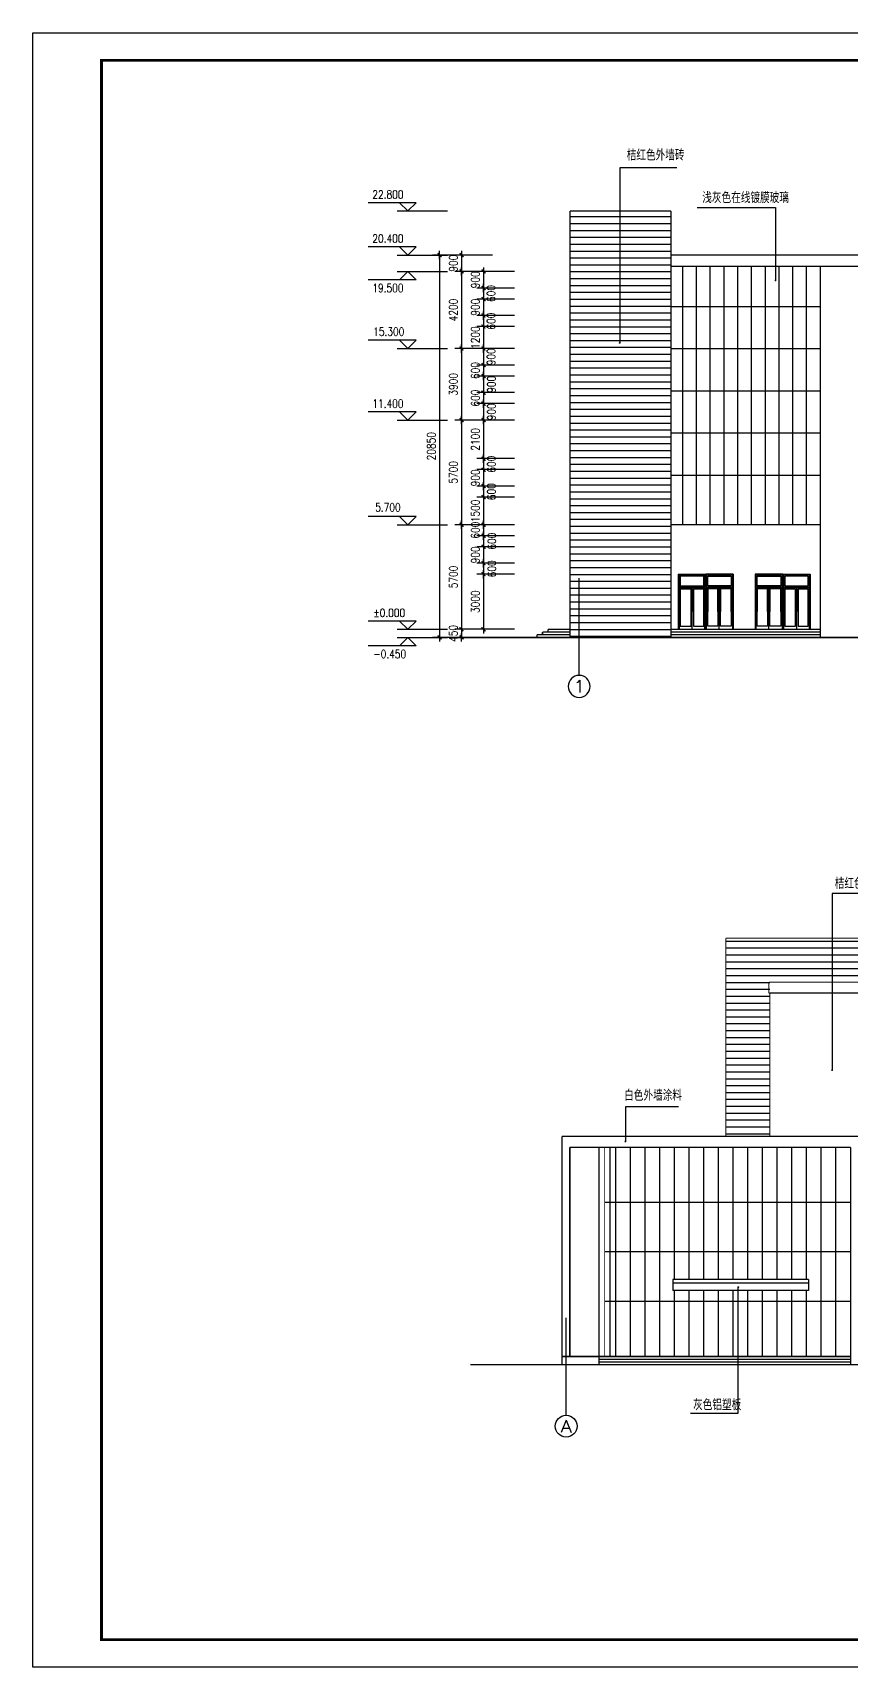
# Model space of a CAD drawing. Extents: x -55219 to 470149, y 494712 to 780039.
# Drawn here: x -55219 to -10586, y 494712 to 583812 of the extents above; entities that cross this region are included whole.
import ezdxf
from ezdxf.enums import TextEntityAlignment as Align

# ---------------------------------------------------------------- set-up
doc = ezdxf.new("R2010")
doc.units = 0
doc.header["$LTSCALE"] = 1500
doc.header["$MEASUREMENT"] = 0
doc.layers.get('0').update_dxf_attribs({"linetype": 'CONTINUOUS'})
doc.layers.get('DEFPOINTS').update_dxf_attribs({"linetype": 'CONTINUOUS'})
for name, color, linetype in [('AXIS_TEXT', 7, 'CONTINUOUS'), ('LVTRY', 6, 'CONTINUOUS'), ('PUB_TITLE', 4, 'CONTINUOUS')]:
    doc.layers.add(name, color=color, linetype=linetype)
doc.styles.add('_HZTXT', font='txt.shx', dxfattribs={"width": 0.8, "bigfont": 'hztxt.shx'})
doc.styles.add('COMPLEX', font='COMPLEX')
doc.styles.add('DIM_FONT', font='SIMPLEX.shx', dxfattribs={"width": 0.8})
doc.dimstyles.new('DIMB150', dxfattribs={"dimscale": 1.5, "dimtxt": 300, "dimasz": 1, "dimexe": 250, "dimexo": 300, "dimgap": 150, "dimtad": 1, "dimdec": 0, "dimzin": 0, "dimdsep": 46, "dimtxsty": 'DIM_FONT', "dimblk": '_DIMX', "dimcen": 0.09, "dimse2": 1, "dimclrt": 7, "dimadec": 0, "dimazin": 0, "dimtfac": 1, "dimtdec": 0, "dimtix": 1, "dimtmove": 2, "dimatfit": 3, "dimldrblk": '_DIMX', "dimfxl": 1, "dimtolj": 1, "dimtzin": 0, "dimarcsym": 0})
doc.dimstyles.new('DIMN150', dxfattribs={"dimscale": 1.5, "dimtxt": 300, "dimasz": 1, "dimexe": 250, "dimexo": 300, "dimgap": 150, "dimtad": 1, "dimdec": 0, "dimzin": 0, "dimdsep": 46, "dimtxsty": 'DIM_FONT', "dimblk": '_DIMX', "dimcen": 0.09, "dimclrt": 7, "dimadec": 0, "dimazin": 0, "dimtfac": 1, "dimtdec": 0, "dimtix": 1, "dimtmove": 2, "dimatfit": 3, "dimldrblk": '_DIMX', "dimfxl": 1, "dimtolj": 1, "dimtzin": 0, "dimarcsym": 0})

# ---------------------------------------------------------------- blocks, each defined once
blk = doc.blocks.new('_DIMX')
blk.add_line((-150, 0), (150, 0))
at = {"const_width": 50}
blk.add_lwpolyline([(-70, -70), (70, 70)], dxfattribs=at)
blk = doc.blocks.new('*D223')
at = {"color": 0, "linetype": 'ByBlock'}
for p, q in [((-31341, 571694), (-33412, 571694)), ((-33037, 571692), (-33037, 550845)), ((-31341, 550844), (-33412, 550844))]:
    blk.add_line(p, q, dxfattribs=at)
at = {"layer": 'DEFPOINTS', "color": 0, "linetype": 'ByBlock'}
for p in [(-30891, 571694), (-33037, 550844), (-30891, 550844)]:
    blk.add_point(p, dxfattribs=at)
at = {"color": 0, "linetype": 'ByBlock', "xscale": 1.5, "yscale": 1.5, "zscale": 1.5}
for p, rotation in [((-33037, 571694), 90), ((-33037, 550844), 270)]:
    blk.add_blockref('_DIMX', p, dxfattribs=dict(at, rotation=rotation))
at = {"color": 7, "linetype": 'ByBlock', "insert": (-33487, 561269), "char_height": 450, "attachment_point": 5, "rotation": 90, "style": 'DIM_FONT'}
blk.add_mtext('\\A1;20850', dxfattribs=at)
blk = doc.blocks.new('*D222')
at = {"color": 0, "linetype": 'ByBlock'}
for p, q in [((-30141, 570794), (-32212, 570794)), ((-31837, 570792), (-31837, 566595)), ((-30141, 566594), (-32212, 566594))]:
    blk.add_line(p, q, dxfattribs=at)
at = {"layer": 'DEFPOINTS', "color": 0, "linetype": 'ByBlock'}
for p in [(-29691, 570794), (-31837, 566594), (-29691, 566594)]:
    blk.add_point(p, dxfattribs=at)
at = {"color": 0, "linetype": 'ByBlock', "xscale": 1.5, "yscale": 1.5, "zscale": 1.5}
for p, rotation in [((-31837, 570794), 90), ((-31837, 566594), 270)]:
    blk.add_blockref('_DIMX', p, dxfattribs=dict(at, rotation=rotation))
at = {"color": 7, "linetype": 'ByBlock', "insert": (-32287, 568694), "char_height": 450, "attachment_point": 5, "rotation": 90, "style": 'DIM_FONT'}
blk.add_mtext('\\A1;4200', dxfattribs=at)
blk = doc.blocks.new('*D221')
at = {"color": 0, "linetype": 'ByBlock'}
for p, q in [((-30141, 551294), (-32212, 551294)), ((-30141, 550844), (-32212, 550844)), ((-31837, 551295), (-31837, 551297)), ((-31837, 551294), (-31837, 550844)), ((-31837, 550842), (-31837, 550841))]:
    blk.add_line(p, q, dxfattribs=at)
at = {"layer": 'DEFPOINTS', "color": 0, "linetype": 'ByBlock'}
for p in [(-31837, 550844), (-29691, 551294), (-29691, 550844)]:
    blk.add_point(p, dxfattribs=at)
at = {"color": 0, "linetype": 'ByBlock', "xscale": 1.5, "yscale": 1.5, "zscale": 1.5}
for p, rotation in [((-31837, 551294), 270), ((-31837, 550844), 90)]:
    blk.add_blockref('_DIMX', p, dxfattribs=dict(at, rotation=rotation))
at = {"color": 7, "linetype": 'ByBlock', "insert": (-32287, 551069), "char_height": 450, "attachment_point": 5, "rotation": 90, "style": 'DIM_FONT'}
blk.add_mtext('\\A1;450', dxfattribs=at)
blk = doc.blocks.new('*D220')
at = {"color": 0, "linetype": 'ByBlock'}
for p, q in [((-30141, 556994), (-32212, 556994)), ((-31837, 556992), (-31837, 551295)), ((-30141, 551294), (-32212, 551294))]:
    blk.add_line(p, q, dxfattribs=at)
at = {"layer": 'DEFPOINTS', "color": 0, "linetype": 'ByBlock'}
for p in [(-29691, 556994), (-31837, 551294), (-29691, 551294)]:
    blk.add_point(p, dxfattribs=at)
at = {"color": 0, "linetype": 'ByBlock', "xscale": 1.5, "yscale": 1.5, "zscale": 1.5}
for p, rotation in [((-31837, 556994), 90), ((-31837, 551294), 270)]:
    blk.add_blockref('_DIMX', p, dxfattribs=dict(at, rotation=rotation))
at = {"color": 7, "linetype": 'ByBlock', "insert": (-32287, 554144), "char_height": 450, "attachment_point": 5, "rotation": 90, "style": 'DIM_FONT'}
blk.add_mtext('\\A1;5700', dxfattribs=at)
blk = doc.blocks.new('*D219')
at = {"color": 0, "linetype": 'ByBlock'}
for p, q in [((-30141, 562694), (-32212, 562694)), ((-31837, 562692), (-31837, 556995)), ((-30141, 556994), (-32212, 556994))]:
    blk.add_line(p, q, dxfattribs=at)
at = {"layer": 'DEFPOINTS', "color": 0, "linetype": 'ByBlock'}
for p in [(-29691, 562694), (-31837, 556994), (-29691, 556994)]:
    blk.add_point(p, dxfattribs=at)
at = {"color": 0, "linetype": 'ByBlock', "xscale": 1.5, "yscale": 1.5, "zscale": 1.5}
for p, rotation in [((-31837, 562694), 90), ((-31837, 556994), 270)]:
    blk.add_blockref('_DIMX', p, dxfattribs=dict(at, rotation=rotation))
at = {"color": 7, "linetype": 'ByBlock', "insert": (-32287, 559844), "char_height": 450, "attachment_point": 5, "rotation": 90, "style": 'DIM_FONT'}
blk.add_mtext('\\A1;5700', dxfattribs=at)
blk = doc.blocks.new('*D218')
at = {"color": 0, "linetype": 'ByBlock'}
for p, q in [((-30141, 566594), (-32212, 566594)), ((-31837, 566592), (-31837, 562695)), ((-30141, 562694), (-32212, 562694))]:
    blk.add_line(p, q, dxfattribs=at)
at = {"layer": 'DEFPOINTS', "color": 0, "linetype": 'ByBlock'}
for p in [(-29691, 566594), (-31837, 562694), (-29691, 562694)]:
    blk.add_point(p, dxfattribs=at)
at = {"color": 0, "linetype": 'ByBlock', "xscale": 1.5, "yscale": 1.5, "zscale": 1.5}
for p, rotation in [((-31837, 566594), 90), ((-31837, 562694), 270)]:
    blk.add_blockref('_DIMX', p, dxfattribs=dict(at, rotation=rotation))
at = {"color": 7, "linetype": 'ByBlock', "insert": (-32287, 564644), "char_height": 450, "attachment_point": 5, "rotation": 90, "style": 'DIM_FONT'}
blk.add_mtext('\\A1;3900', dxfattribs=at)
blk = doc.blocks.new('*D217')
at = {"color": 0, "linetype": 'ByBlock'}
for p, q in [((-30141, 571694), (-32212, 571694)), ((-31837, 571695), (-31837, 571697)), ((-31837, 571694), (-31837, 570794)), ((-31837, 570792), (-31837, 570791))]:
    blk.add_line(p, q, dxfattribs=at)
at = {"layer": 'DEFPOINTS', "color": 0, "linetype": 'ByBlock'}
for p in [(-29691, 571694), (-31837, 570794), (-29691, 570794)]:
    blk.add_point(p, dxfattribs=at)
at = {"color": 0, "linetype": 'ByBlock', "xscale": 1.5, "yscale": 1.5, "zscale": 1.5}
for p, rotation in [((-31837, 571694), 270), ((-31837, 570794), 90)]:
    blk.add_blockref('_DIMX', p, dxfattribs=dict(at, rotation=rotation))
at = {"color": 7, "linetype": 'ByBlock', "insert": (-32287, 571244), "char_height": 450, "attachment_point": 5, "rotation": 90, "style": 'DIM_FONT'}
blk.add_mtext('\\A1;900', dxfattribs=at)
blk = doc.blocks.new('_AXISO')
blk.add_circle((0, 0), 0.5)
at = {"layer": 'AXIS_TEXT', "style": 'COMPLEX', "width": 1.041667}
blk.add_attdef('A', text='', height=0.56, dxfattribs=at).set_placement((-0.25, -0.28), (0.25, -0.28), align=Align.FIT)
blk = doc.blocks.new('*D727')
at = {"color": 0, "linetype": 'ByBlock'}
for p, q in [((-28941, 562694), (-31012, 562694)), ((-30637, 562692), (-30637, 560595)), ((-28941, 560594), (-31012, 560594))]:
    blk.add_line(p, q, dxfattribs=at)
at = {"layer": 'DEFPOINTS', "color": 0, "linetype": 'ByBlock'}
for p in [(-28491, 562694), (-30637, 560594), (-28491, 560594)]:
    blk.add_point(p, dxfattribs=at)
at = {"color": 0, "linetype": 'ByBlock', "xscale": 1.5, "yscale": 1.5, "zscale": 1.5}
for p, rotation in [((-30637, 562694), 90), ((-30637, 560594), 270)]:
    blk.add_blockref('_DIMX', p, dxfattribs=dict(at, rotation=rotation))
at = {"color": 7, "linetype": 'ByBlock', "insert": (-31087, 561644), "char_height": 450, "attachment_point": 5, "rotation": 90, "style": 'DIM_FONT'}
blk.add_mtext('\\A1;2100', dxfattribs=at)
blk = doc.blocks.new('*D726')
at = {"color": 0, "linetype": 'ByBlock'}
for p, q in [((-28941, 556994), (-31012, 556994)), ((-30637, 556995), (-30637, 556997)), ((-30637, 556994), (-30637, 556394)), ((-28941, 556394), (-31012, 556394)), ((-30637, 556392), (-30637, 556391))]:
    blk.add_line(p, q, dxfattribs=at)
at = {"layer": 'DEFPOINTS', "color": 0, "linetype": 'ByBlock'}
for p in [(-28491, 556994), (-30637, 556394), (-28491, 556394)]:
    blk.add_point(p, dxfattribs=at)
at = {"color": 0, "linetype": 'ByBlock', "xscale": 1.5, "yscale": 1.5, "zscale": 1.5}
for p, rotation in [((-30637, 556994), 270), ((-30637, 556394), 90)]:
    blk.add_blockref('_DIMX', p, dxfattribs=dict(at, rotation=rotation))
at = {"color": 7, "linetype": 'ByBlock', "insert": (-31087, 556694), "char_height": 450, "attachment_point": 5, "rotation": 90, "style": 'DIM_FONT'}
blk.add_mtext('\\A1;600', dxfattribs=at)
blk = doc.blocks.new('*D728')
at = {"color": 0, "linetype": 'ByBlock'}
for p, q in [((-28941, 570794), (-31012, 570794)), ((-30637, 570795), (-30637, 570797)), ((-30637, 570794), (-30637, 569894)), ((-28941, 569894), (-31012, 569894)), ((-30637, 569892), (-30637, 569891))]:
    blk.add_line(p, q, dxfattribs=at)
at = {"layer": 'DEFPOINTS', "color": 0, "linetype": 'ByBlock'}
for p in [(-28491, 570794), (-30637, 569894), (-28491, 569894)]:
    blk.add_point(p, dxfattribs=at)
at = {"color": 0, "linetype": 'ByBlock', "xscale": 1.5, "yscale": 1.5, "zscale": 1.5}
for p, rotation in [((-30637, 570794), 270), ((-30637, 569894), 90)]:
    blk.add_blockref('_DIMX', p, dxfattribs=dict(at, rotation=rotation))
at = {"color": 7, "linetype": 'ByBlock', "insert": (-31087, 570344), "char_height": 450, "attachment_point": 5, "rotation": 90, "style": 'DIM_FONT'}
blk.add_mtext('\\A1;900', dxfattribs=at)
blk = doc.blocks.new('*D729')
at = {"color": 0, "linetype": 'ByBlock'}
for p, q in [((-28941, 566594), (-31012, 566594)), ((-30637, 566592), (-30637, 565695)), ((-28941, 565694), (-31012, 565694))]:
    blk.add_line(p, q, dxfattribs=at)
at = {"layer": 'DEFPOINTS', "color": 0, "linetype": 'ByBlock'}
for p in [(-28491, 566594), (-30637, 565694), (-28491, 565694)]:
    blk.add_point(p, dxfattribs=at)
at = {"color": 0, "linetype": 'ByBlock', "xscale": 1.5, "yscale": 1.5, "zscale": 1.5}
for p, rotation in [((-30637, 566594), 90), ((-30637, 565694), 270)]:
    blk.add_blockref('_DIMX', p, dxfattribs=dict(at, rotation=rotation))
at = {"color": 7, "linetype": 'ByBlock', "insert": (-30227, 566144), "char_height": 450, "attachment_point": 5, "rotation": 90, "style": 'DIM_FONT'}
blk.add_mtext('\\A1;900', dxfattribs=at)
blk = doc.blocks.new('*D745')
at = {"color": 0, "linetype": 'ByBlock'}
for p, q in [((-28941, 569894), (-31012, 569894)), ((-30637, 569892), (-30637, 569295)), ((-28941, 569294), (-31012, 569294))]:
    blk.add_line(p, q, dxfattribs=at)
at = {"layer": 'DEFPOINTS', "color": 0, "linetype": 'ByBlock'}
for p in [(-28491, 569894), (-30637, 569294), (-28491, 569294)]:
    blk.add_point(p, dxfattribs=at)
at = {"color": 0, "linetype": 'ByBlock', "xscale": 1.5, "yscale": 1.5, "zscale": 1.5}
for p, rotation in [((-30637, 569894), 90), ((-30637, 569294), 270)]:
    blk.add_blockref('_DIMX', p, dxfattribs=dict(at, rotation=rotation))
at = {"color": 7, "linetype": 'ByBlock', "insert": (-30227, 569594), "char_height": 450, "attachment_point": 5, "rotation": 90, "style": 'DIM_FONT'}
blk.add_mtext('\\A1;600', dxfattribs=at)
blk = doc.blocks.new('*D746')
at = {"color": 0, "linetype": 'ByBlock'}
for p, q in [((-28941, 569294), (-31012, 569294)), ((-30637, 569295), (-30637, 569297)), ((-30637, 569294), (-30637, 568394)), ((-28941, 568394), (-31012, 568394)), ((-30637, 568392), (-30637, 568391))]:
    blk.add_line(p, q, dxfattribs=at)
at = {"layer": 'DEFPOINTS', "color": 0, "linetype": 'ByBlock'}
for p in [(-28491, 569294), (-30637, 568394), (-28491, 568394)]:
    blk.add_point(p, dxfattribs=at)
at = {"color": 0, "linetype": 'ByBlock', "xscale": 1.5, "yscale": 1.5, "zscale": 1.5}
for p, rotation in [((-30637, 569294), 270), ((-30637, 568394), 90)]:
    blk.add_blockref('_DIMX', p, dxfattribs=dict(at, rotation=rotation))
at = {"color": 7, "linetype": 'ByBlock', "insert": (-31087, 568844), "char_height": 450, "attachment_point": 5, "rotation": 90, "style": 'DIM_FONT'}
blk.add_mtext('\\A1;900', dxfattribs=at)
blk = doc.blocks.new('*D747')
at = {"color": 0, "linetype": 'ByBlock'}
for p, q in [((-28941, 568394), (-31012, 568394)), ((-28941, 567794), (-31012, 567794)), ((-30637, 568392), (-30637, 567795))]:
    blk.add_line(p, q, dxfattribs=at)
at = {"layer": 'DEFPOINTS', "color": 0, "linetype": 'ByBlock'}
for p in [(-30637, 567794), (-28491, 568394), (-28491, 567794)]:
    blk.add_point(p, dxfattribs=at)
at = {"color": 0, "linetype": 'ByBlock', "xscale": 1.5, "yscale": 1.5, "zscale": 1.5}
for p, rotation in [((-30637, 568394), 90), ((-30637, 567794), 270)]:
    blk.add_blockref('_DIMX', p, dxfattribs=dict(at, rotation=rotation))
at = {"color": 7, "linetype": 'ByBlock', "insert": (-30227, 568094), "char_height": 450, "attachment_point": 5, "rotation": 90, "style": 'DIM_FONT'}
blk.add_mtext('\\A1;600', dxfattribs=at)
blk = doc.blocks.new('*D748')
at = {"color": 0, "linetype": 'ByBlock'}
for p, q in [((-28941, 567794), (-31012, 567794)), ((-30637, 567795), (-30637, 567797)), ((-30637, 567794), (-30637, 566594)), ((-28941, 566594), (-31012, 566594)), ((-30637, 566592), (-30637, 566591))]:
    blk.add_line(p, q, dxfattribs=at)
at = {"layer": 'DEFPOINTS', "color": 0, "linetype": 'ByBlock'}
for p in [(-28491, 567794), (-30637, 566594), (-28491, 566594)]:
    blk.add_point(p, dxfattribs=at)
at = {"color": 0, "linetype": 'ByBlock', "xscale": 1.5, "yscale": 1.5, "zscale": 1.5}
for p, rotation in [((-30637, 567794), 270), ((-30637, 566594), 90)]:
    blk.add_blockref('_DIMX', p, dxfattribs=dict(at, rotation=rotation))
at = {"color": 7, "linetype": 'ByBlock', "insert": (-31087, 567194), "char_height": 450, "attachment_point": 5, "rotation": 90, "style": 'DIM_FONT'}
blk.add_mtext('\\A1;1200', dxfattribs=at)
blk = doc.blocks.new('*D749')
at = {"color": 0, "linetype": 'ByBlock'}
for p, q in [((-28941, 565694), (-31012, 565694)), ((-28941, 565094), (-31012, 565094)), ((-30637, 565695), (-30637, 565697)), ((-30637, 565694), (-30637, 565094)), ((-30637, 565092), (-30637, 565091))]:
    blk.add_line(p, q, dxfattribs=at)
at = {"layer": 'DEFPOINTS', "color": 0, "linetype": 'ByBlock'}
for p in [(-30637, 565094), (-28491, 565694), (-28491, 565094)]:
    blk.add_point(p, dxfattribs=at)
at = {"color": 0, "linetype": 'ByBlock', "xscale": 1.5, "yscale": 1.5, "zscale": 1.5}
for p, rotation in [((-30637, 565694), 270), ((-30637, 565094), 90)]:
    blk.add_blockref('_DIMX', p, dxfattribs=dict(at, rotation=rotation))
at = {"color": 7, "linetype": 'ByBlock', "insert": (-31087, 565394), "char_height": 450, "attachment_point": 5, "rotation": 90, "style": 'DIM_FONT'}
blk.add_mtext('\\A1;600', dxfattribs=at)
blk = doc.blocks.new('*D750')
at = {"color": 0, "linetype": 'ByBlock'}
for p, q in [((-28941, 565094), (-31012, 565094)), ((-30637, 565092), (-30637, 564195)), ((-28941, 564194), (-31012, 564194))]:
    blk.add_line(p, q, dxfattribs=at)
at = {"layer": 'DEFPOINTS', "color": 0, "linetype": 'ByBlock'}
for p in [(-28491, 565094), (-30637, 564194), (-28491, 564194)]:
    blk.add_point(p, dxfattribs=at)
at = {"color": 0, "linetype": 'ByBlock', "xscale": 1.5, "yscale": 1.5, "zscale": 1.5}
for p, rotation in [((-30637, 565094), 90), ((-30637, 564194), 270)]:
    blk.add_blockref('_DIMX', p, dxfattribs=dict(at, rotation=rotation))
at = {"color": 7, "linetype": 'ByBlock', "insert": (-30209, 564644), "char_height": 450, "attachment_point": 5, "rotation": 90, "style": 'DIM_FONT'}
blk.add_mtext('\\A1;900', dxfattribs=at)
blk = doc.blocks.new('*D751')
at = {"color": 0, "linetype": 'ByBlock'}
for p, q in [((-28941, 564194), (-31012, 564194)), ((-30637, 564195), (-30637, 564197)), ((-30637, 564194), (-30637, 563594)), ((-28941, 563594), (-31012, 563594)), ((-30637, 563592), (-30637, 563591))]:
    blk.add_line(p, q, dxfattribs=at)
at = {"layer": 'DEFPOINTS', "color": 0, "linetype": 'ByBlock'}
for p in [(-28491, 564194), (-30637, 563594), (-28491, 563594)]:
    blk.add_point(p, dxfattribs=at)
at = {"color": 0, "linetype": 'ByBlock', "xscale": 1.5, "yscale": 1.5, "zscale": 1.5}
for p, rotation in [((-30637, 564194), 270), ((-30637, 563594), 90)]:
    blk.add_blockref('_DIMX', p, dxfattribs=dict(at, rotation=rotation))
at = {"color": 7, "linetype": 'ByBlock', "insert": (-31087, 563894), "char_height": 450, "attachment_point": 5, "rotation": 90, "style": 'DIM_FONT'}
blk.add_mtext('\\A1;600', dxfattribs=at)
blk = doc.blocks.new('*D752')
at = {"color": 0, "linetype": 'ByBlock'}
for p, q in [((-28941, 563594), (-31012, 563594)), ((-30637, 563592), (-30637, 562695)), ((-28941, 562694), (-31012, 562694))]:
    blk.add_line(p, q, dxfattribs=at)
at = {"layer": 'DEFPOINTS', "color": 0, "linetype": 'ByBlock'}
for p in [(-28491, 563594), (-30637, 562694), (-28491, 562694)]:
    blk.add_point(p, dxfattribs=at)
at = {"color": 0, "linetype": 'ByBlock', "xscale": 1.5, "yscale": 1.5, "zscale": 1.5}
for p, rotation in [((-30637, 563594), 90), ((-30637, 562694), 270)]:
    blk.add_blockref('_DIMX', p, dxfattribs=dict(at, rotation=rotation))
at = {"color": 7, "linetype": 'ByBlock', "insert": (-30209, 563144), "char_height": 450, "attachment_point": 5, "rotation": 90, "style": 'DIM_FONT'}
blk.add_mtext('\\A1;900', dxfattribs=at)
blk = doc.blocks.new('*D753')
at = {"color": 0, "linetype": 'ByBlock'}
for p, q in [((-28941, 560594), (-31012, 560594)), ((-30637, 560592), (-30637, 559995)), ((-28941, 559994), (-31012, 559994))]:
    blk.add_line(p, q, dxfattribs=at)
at = {"layer": 'DEFPOINTS', "color": 0, "linetype": 'ByBlock'}
for p in [(-28491, 560594), (-30637, 559994), (-28491, 559994)]:
    blk.add_point(p, dxfattribs=at)
at = {"color": 0, "linetype": 'ByBlock', "xscale": 1.5, "yscale": 1.5, "zscale": 1.5}
for p, rotation in [((-30637, 560594), 90), ((-30637, 559994), 270)]:
    blk.add_blockref('_DIMX', p, dxfattribs=dict(at, rotation=rotation))
at = {"color": 7, "linetype": 'ByBlock', "insert": (-30209, 560294), "char_height": 450, "attachment_point": 5, "rotation": 90, "style": 'DIM_FONT'}
blk.add_mtext('\\A1;600', dxfattribs=at)
blk = doc.blocks.new('*D754')
at = {"color": 0, "linetype": 'ByBlock'}
for p, q in [((-28941, 559994), (-31012, 559994)), ((-30637, 559995), (-30637, 559997)), ((-30637, 559994), (-30637, 559094)), ((-28941, 559094), (-31012, 559094)), ((-30637, 559092), (-30637, 559091))]:
    blk.add_line(p, q, dxfattribs=at)
at = {"layer": 'DEFPOINTS', "color": 0, "linetype": 'ByBlock'}
for p in [(-28491, 559994), (-30637, 559094), (-28491, 559094)]:
    blk.add_point(p, dxfattribs=at)
at = {"color": 0, "linetype": 'ByBlock', "xscale": 1.5, "yscale": 1.5, "zscale": 1.5}
for p, rotation in [((-30637, 559994), 270), ((-30637, 559094), 90)]:
    blk.add_blockref('_DIMX', p, dxfattribs=dict(at, rotation=rotation))
at = {"color": 7, "linetype": 'ByBlock', "insert": (-31087, 559544), "char_height": 450, "attachment_point": 5, "rotation": 90, "style": 'DIM_FONT'}
blk.add_mtext('\\A1;900', dxfattribs=at)
blk = doc.blocks.new('*D755')
at = {"color": 0, "linetype": 'ByBlock'}
for p, q in [((-28941, 559094), (-31012, 559094)), ((-30637, 559092), (-30637, 558495)), ((-28941, 558494), (-31012, 558494))]:
    blk.add_line(p, q, dxfattribs=at)
at = {"layer": 'DEFPOINTS', "color": 0, "linetype": 'ByBlock'}
for p in [(-28491, 559094), (-30637, 558494), (-28491, 558494)]:
    blk.add_point(p, dxfattribs=at)
at = {"color": 0, "linetype": 'ByBlock', "xscale": 1.5, "yscale": 1.5, "zscale": 1.5}
for p, rotation in [((-30637, 559094), 90), ((-30637, 558494), 270)]:
    blk.add_blockref('_DIMX', p, dxfattribs=dict(at, rotation=rotation))
at = {"color": 7, "linetype": 'ByBlock', "insert": (-30209, 558794), "char_height": 450, "attachment_point": 5, "rotation": 90, "style": 'DIM_FONT'}
blk.add_mtext('\\A1;600', dxfattribs=at)
blk = doc.blocks.new('*D756')
at = {"color": 0, "linetype": 'ByBlock'}
for p, q in [((-28941, 558494), (-31012, 558494)), ((-30637, 558495), (-30637, 558497)), ((-30637, 558494), (-30637, 556994)), ((-28941, 556994), (-31012, 556994)), ((-30637, 556992), (-30637, 556991))]:
    blk.add_line(p, q, dxfattribs=at)
at = {"layer": 'DEFPOINTS', "color": 0, "linetype": 'ByBlock'}
for p in [(-28491, 558494), (-30637, 556994), (-28491, 556994)]:
    blk.add_point(p, dxfattribs=at)
at = {"color": 0, "linetype": 'ByBlock', "xscale": 1.5, "yscale": 1.5, "zscale": 1.5}
for p, rotation in [((-30637, 558494), 270), ((-30637, 556994), 90)]:
    blk.add_blockref('_DIMX', p, dxfattribs=dict(at, rotation=rotation))
at = {"color": 7, "linetype": 'ByBlock', "insert": (-31087, 557744), "char_height": 450, "attachment_point": 5, "rotation": 90, "style": 'DIM_FONT'}
blk.add_mtext('\\A1;1500', dxfattribs=at)
blk = doc.blocks.new('*D757')
at = {"color": 0, "linetype": 'ByBlock'}
for p, q in [((-28941, 556394), (-31012, 556394)), ((-30637, 556392), (-30637, 555795)), ((-28941, 555794), (-31012, 555794))]:
    blk.add_line(p, q, dxfattribs=at)
at = {"layer": 'DEFPOINTS', "color": 0, "linetype": 'ByBlock'}
for p in [(-28491, 556394), (-30637, 555794), (-28491, 555794)]:
    blk.add_point(p, dxfattribs=at)
at = {"color": 0, "linetype": 'ByBlock', "xscale": 1.5, "yscale": 1.5, "zscale": 1.5}
for p, rotation in [((-30637, 556394), 90), ((-30637, 555794), 270)]:
    blk.add_blockref('_DIMX', p, dxfattribs=dict(at, rotation=rotation))
at = {"color": 7, "linetype": 'ByBlock', "insert": (-30185, 556094), "char_height": 450, "attachment_point": 5, "rotation": 90, "style": 'DIM_FONT'}
blk.add_mtext('\\A1;600', dxfattribs=at)
blk = doc.blocks.new('*D758')
at = {"color": 0, "linetype": 'ByBlock'}
for p, q in [((-28941, 555794), (-31012, 555794)), ((-30637, 555795), (-30637, 555797)), ((-30637, 555794), (-30637, 554894)), ((-28941, 554894), (-31012, 554894)), ((-30637, 554892), (-30637, 554891))]:
    blk.add_line(p, q, dxfattribs=at)
at = {"layer": 'DEFPOINTS', "color": 0, "linetype": 'ByBlock'}
for p in [(-28491, 555794), (-30637, 554894), (-28491, 554894)]:
    blk.add_point(p, dxfattribs=at)
at = {"color": 0, "linetype": 'ByBlock', "xscale": 1.5, "yscale": 1.5, "zscale": 1.5}
for p, rotation in [((-30637, 555794), 270), ((-30637, 554894), 90)]:
    blk.add_blockref('_DIMX', p, dxfattribs=dict(at, rotation=rotation))
at = {"color": 7, "linetype": 'ByBlock', "insert": (-31087, 555344), "char_height": 450, "attachment_point": 5, "rotation": 90, "style": 'DIM_FONT'}
blk.add_mtext('\\A1;900', dxfattribs=at)
blk = doc.blocks.new('*D759')
at = {"color": 0, "linetype": 'ByBlock'}
for p, q in [((-28941, 554894), (-31012, 554894)), ((-28941, 554294), (-31012, 554294)), ((-30637, 554892), (-30637, 554295))]:
    blk.add_line(p, q, dxfattribs=at)
at = {"layer": 'DEFPOINTS', "color": 0, "linetype": 'ByBlock'}
for p in [(-30637, 554294), (-28491, 554894), (-28491, 554294)]:
    blk.add_point(p, dxfattribs=at)
at = {"color": 0, "linetype": 'ByBlock', "xscale": 1.5, "yscale": 1.5, "zscale": 1.5}
for p, rotation in [((-30637, 554894), 90), ((-30637, 554294), 270)]:
    blk.add_blockref('_DIMX', p, dxfattribs=dict(at, rotation=rotation))
at = {"color": 7, "linetype": 'ByBlock', "insert": (-30185, 554594), "char_height": 450, "attachment_point": 5, "rotation": 90, "style": 'DIM_FONT'}
blk.add_mtext('\\A1;600', dxfattribs=at)
blk = doc.blocks.new('*D760')
at = {"color": 0, "linetype": 'ByBlock'}
for p, q in [((-28941, 554294), (-31012, 554294)), ((-30637, 554292), (-30637, 551295)), ((-28941, 551294), (-31012, 551294))]:
    blk.add_line(p, q, dxfattribs=at)
at = {"layer": 'DEFPOINTS', "color": 0, "linetype": 'ByBlock'}
for p in [(-28491, 554294), (-30637, 551294), (-28491, 551294)]:
    blk.add_point(p, dxfattribs=at)
at = {"color": 0, "linetype": 'ByBlock', "xscale": 1.5, "yscale": 1.5, "zscale": 1.5}
for p, rotation in [((-30637, 554294), 90), ((-30637, 551294), 270)]:
    blk.add_blockref('_DIMX', p, dxfattribs=dict(at, rotation=rotation))
at = {"color": 7, "linetype": 'ByBlock', "insert": (-31087, 552794), "char_height": 450, "attachment_point": 5, "rotation": 90, "style": 'DIM_FONT'}
blk.add_mtext('\\A1;3000', dxfattribs=at)

msp = doc.modelspace()

# ---------------------------------------------------------------- hatches: boundary and pattern name
at = {"layer": 'LVTRY'}
h = msp.add_hatch(dxfattribs=at)
h.set_pattern_fill('LINE', scale=3000, style=0)
h.set_pattern_definition([(360, (-49804.45, 334536.23), (1e-13, 375), [])])
h.paths.add_polyline_path([(-22147.8, 570793.5), (-25923.1, 570793.5), (-25923.1, 550843.5), (-20423.1, 550843.5), (-20423.1, 570793.5), (-22147.8, 570793.5), (-22147.8, 566929.2, -0.4142136), (-22122.7, 566904, -1), (-22172.9, 566904, -0.4142136), (-22147.8, 566929.2)])
h.paths.add_polyline_path([(-22147.8, 574093.5), (-25923.1, 574093.5), (-25923.1, 570793.5), (-22147.8, 570793.5)])
h.paths.add_polyline_path([(-20423.1, 574093.5), (-22147.8, 574093.5), (-22147.8, 570793.5), (-20423.1, 570793.5)])
h = msp.add_hatch(dxfattribs=at)
h.set_pattern_fill('LINE', scale=3000, style=0)
h.set_pattern_definition([(360, (-180818.02, 294296), (1e-13, 375), [])])
h.paths.add_polyline_path([(-15033.1, 532053.3), (-11635.8, 532053.3), (-11635.8, 534453.3), (-17433.1, 534453.3), (-17433.1, 523653.3), (-15033.1, 523653.3)])
h.paths.add_polyline_path([(-11635.8, 534453.3), (-11635.8, 532053.3), (-6033.1, 532053.3), (-6033.1, 534453.3)])

# ---------------------------------------------------------------- linework, layer by layer
at = {"layer": 'LVTRY', "color": 7}
for p, q in [((-20098.4, 576448.1), (-23214.3, 576448.1)), ((-23214.3, 576448.1), (-23214.3, 566904)), ((-34766, 574543.5), (-36934.6, 574543.5)), ((-35351.4, 574093.5), (-32609, 574093.5)), ((-34316, 574543.5), (-35216, 574543.5)), ((-35216, 574543.5), (-34766, 574093.5)), ((-34766, 574093.5), (-34316, 574543.5)), ((-18989.9, 574288.7), (-14722.2, 574288.7)), ((-14722.2, 574288.7), (-14722.2, 570306.3)), ((-34766, 572143.5), (-36934.6, 572143.5)), ((-34316, 572143.5), (-35216, 572143.5)), ((-35216, 572143.5), (-34766, 571693.5)), ((-34766, 571693.5), (-34316, 572143.5)), ((-35351.4, 571693.5), (-32609, 571693.5)), ((-34766, 570343.5), (-36934.6, 570343.5)), ((-35351.4, 570793.5), (-32609, 570793.5)), ((-35216, 570343.5), (-34766, 570793.5)), ((-34316, 570343.5), (-35216, 570343.5)), ((-34766, 570793.5), (-34316, 570343.5)), ((-20423.1, 571093.5), (35676.9, 571093.5)), ((-19773.1, 556993.5), (-19773.1, 571093.5)), ((-19023.1, 556993.5), (-19023.1, 571093.5)), ((-18273.1, 556993.5), (-18273.1, 571093.5)), ((-17523.1, 556993.5), (-17523.1, 571093.5)), ((-16773.1, 556993.5), (-16773.1, 571093.5)), ((-16023.1, 556993.5), (-16023.1, 571093.5)), ((-15273.1, 556993.5), (-15273.1, 571093.5)), ((-14523.1, 556993.5), (-14523.1, 571093.5)), ((-13773.1, 556993.5), (-13773.1, 571093.5)), ((-13023.1, 556993.5), (-13023.1, 571093.5)), ((-12273.1, 556993.5), (-12273.1, 571093.5)), ((-20423.1, 568893.5), (-12273.1, 568893.5)), ((-34766, 567043.5), (-36934.6, 567043.5)), ((-34316, 567043.5), (-35216, 567043.5)), ((-35216, 567043.5), (-34766, 566593.5)), ((-34766, 566593.5), (-34316, 567043.5)), ((-35351.4, 566593.5), (-32609, 566593.5)), ((-20423.1, 566593.5), (-12273.1, 566593.5)), ((-20423.1, 564293.5), (-12273.1, 564293.5)), ((-34766, 563143.5), (-36934.6, 563143.5)), ((-34316, 563143.5), (-35216, 563143.5)), ((-35216, 563143.5), (-34766, 562693.5)), ((-34766, 562693.5), (-34316, 563143.5)), ((-35351.4, 562693.5), (-32609, 562693.5)), ((-20423.1, 561993.5), (-12273.1, 561993.5)), ((-20423.1, 559693.5), (-12273.1, 559693.5)), ((-34766, 557443.5), (-36934.6, 557443.5)), ((-35351.4, 556993.5), (-32609, 556993.5)), ((-34316, 557443.5), (-35216, 557443.5)), ((-35216, 557443.5), (-34766, 556993.5)), ((-34766, 556993.5), (-34316, 557443.5)), ((-20023.1, 554293.5), (-20023.1, 551293.5)), ((-20023.1, 554293.5), (-18523.1, 554293.5)), ((-19981.1, 554260.5), (-19981.1, 553593.5)), ((-18565.1, 554260.5), (-19981.1, 554260.5)), ((-18565.1, 553593.5), (-18565.1, 554260.5)), ((-18553.1, 554293.5), (-18553.1, 554293.5)), ((-18523.1, 554293.5), (-18523.1, 551293.5)), ((-17023.1, 554293.5), (-18523.1, 554293.5)), ((-18523.1, 554293.5), (-18523.1, 551293.5)), ((-18493.1, 554293.5), (-18493.1, 554293.5)), ((-18481.1, 554260.5), (-17065.1, 554260.5)), ((-18481.1, 553593.5), (-18481.1, 554260.5)), ((-17065.1, 554260.5), (-17065.1, 553593.5)), ((-17023.1, 554293.5), (-17023.1, 551293.5)), ((-14323.1, 554293.5), (-15823.1, 554293.5)), ((-15823.1, 554293.5), (-15823.1, 551293.5)), ((-15793.1, 554293.5), (-15793.1, 554293.5)), ((-15781.1, 554260.5), (-14365.1, 554260.5)), ((-15781.1, 553593.5), (-15781.1, 554260.5)), ((-14365.1, 554260.5), (-14365.1, 553593.5)), ((-14323.1, 554293.5), (-12823.1, 554293.5)), ((-14323.1, 554293.5), (-14323.1, 551293.5)), ((-14323.1, 554293.5), (-14323.1, 551293.5)), ((-12865.1, 554260.5), (-14281.1, 554260.5)), ((-14281.1, 554260.5), (-14281.1, 553593.5)), ((-12865.1, 553593.5), (-12865.1, 554260.5)), ((-12853.1, 554293.5), (-12853.1, 554293.5)), ((-12823.1, 554293.5), (-12823.1, 551293.5)), ((-25423.1, 548778.3), (-25423.1, 554086.7)), ((-19981.1, 553593.5), (-18565.1, 553593.5)), ((-18565.1, 553560.5), (-19981.1, 553560.5)), ((-19981.1, 553560.5), (-19981.1, 551293.5)), ((-19915.1, 554193.5), (-19915.1, 553660.5)), ((-19291.1, 554193.5), (-19915.1, 554193.5)), ((-18631.1, 554193.5), (-19915.1, 554193.5)), ((-19915.1, 553660.5), (-19291.1, 553660.5)), ((-19915.1, 553660.5), (-18631.1, 553660.5)), ((-19915.1, 553493.5), (-19325.1, 553493.5)), ((-19915.1, 553493.5), (-19915.1, 551460.5)), ((-19915.1, 552260.5), (-19915.1, 553493.5)), ((-19325.1, 551460.5), (-19325.1, 553493.5)), ((-19325.1, 553493.5), (-19325.1, 552260.5)), ((-19258.1, 551293.5), (-19258.1, 553560.5)), ((-19191.1, 553493.5), (-18631.1, 553493.5)), ((-19191.1, 552260.5), (-19191.1, 553493.5)), ((-19191.1, 553493.5), (-19191.1, 551460.5)), ((-18631.1, 553660.5), (-18631.1, 554193.5)), ((-18631.1, 553493.5), (-18631.1, 552260.5)), ((-18631.1, 551460.5), (-18631.1, 553493.5)), ((-18565.1, 551293.5), (-18565.1, 553560.5)), ((-17065.1, 553593.5), (-18481.1, 553593.5)), ((-18481.1, 551293.5), (-18481.1, 553560.5)), ((-18481.1, 553560.5), (-17065.1, 553560.5)), ((-18415.1, 554193.5), (-17131.1, 554193.5)), ((-18415.1, 553660.5), (-18415.1, 554193.5)), ((-17131.1, 553660.5), (-18415.1, 553660.5)), ((-18415.1, 551460.5), (-18415.1, 553493.5)), ((-18415.1, 553493.5), (-18415.1, 552260.5)), ((-17855.1, 553493.5), (-18415.1, 553493.5)), ((-17855.1, 553493.5), (-17855.1, 551460.5)), ((-17855.1, 552260.5), (-17855.1, 553493.5)), ((-17788.1, 551293.5), (-17788.1, 553560.5)), ((-17755.1, 554193.5), (-17131.1, 554193.5)), ((-17131.1, 553660.5), (-17755.1, 553660.5)), ((-17721.1, 553493.5), (-17721.1, 552260.5)), ((-17721.1, 551460.5), (-17721.1, 553493.5)), ((-17131.1, 553493.5), (-17721.1, 553493.5)), ((-17131.1, 554193.5), (-17131.1, 553660.5)), ((-17131.1, 552260.5), (-17131.1, 553493.5)), ((-17131.1, 553493.5), (-17131.1, 551460.5)), ((-17065.1, 553560.5), (-17065.1, 551293.5)), ((-14365.1, 553593.5), (-15781.1, 553593.5)), ((-15781.1, 551293.5), (-15781.1, 553560.5)), ((-15781.1, 553560.5), (-14365.1, 553560.5)), ((-15715.1, 554193.5), (-14431.1, 554193.5)), ((-15715.1, 553660.5), (-15715.1, 554193.5)), ((-14431.1, 553660.5), (-15715.1, 553660.5)), ((-15715.1, 551460.5), (-15715.1, 553493.5)), ((-15715.1, 553493.5), (-15715.1, 552260.5)), ((-15155.1, 553493.5), (-15715.1, 553493.5)), ((-15155.1, 552260.5), (-15155.1, 553493.5)), ((-15155.1, 553493.5), (-15155.1, 551460.5)), ((-15088.1, 551293.5), (-15088.1, 553560.5)), ((-15055.1, 554193.5), (-14431.1, 554193.5)), ((-14431.1, 553660.5), (-15055.1, 553660.5)), ((-14431.1, 553493.5), (-15021.1, 553493.5)), ((-15021.1, 551460.5), (-15021.1, 553493.5)), ((-15021.1, 553493.5), (-15021.1, 552260.5)), ((-14431.1, 554193.5), (-14431.1, 553660.5)), ((-14431.1, 553493.5), (-14431.1, 551460.5)), ((-14431.1, 552260.5), (-14431.1, 553493.5)), ((-14365.1, 553560.5), (-14365.1, 551293.5)), ((-14281.1, 553593.5), (-12865.1, 553593.5)), ((-12865.1, 553560.5), (-14281.1, 553560.5)), ((-14281.1, 553560.5), (-14281.1, 551293.5)), ((-12931.1, 554193.5), (-14215.1, 554193.5)), ((-13591.1, 554193.5), (-14215.1, 554193.5)), ((-14215.1, 554193.5), (-14215.1, 553660.5)), ((-14215.1, 553660.5), (-12931.1, 553660.5)), ((-14215.1, 553660.5), (-13591.1, 553660.5)), ((-14215.1, 552260.5), (-14215.1, 553493.5)), ((-14215.1, 553493.5), (-14215.1, 551460.5)), ((-14215.1, 553493.5), (-13625.1, 553493.5)), ((-13625.1, 553493.5), (-13625.1, 552260.5)), ((-13625.1, 551460.5), (-13625.1, 553493.5)), ((-13558.1, 551293.5), (-13558.1, 553560.5)), ((-13491.1, 553493.5), (-12931.1, 553493.5)), ((-13491.1, 553493.5), (-13491.1, 551460.5)), ((-13491.1, 552260.5), (-13491.1, 553493.5)), ((-12931.1, 553660.5), (-12931.1, 554193.5)), ((-12931.1, 553493.5), (-12931.1, 552260.5)), ((-12931.1, 551460.5), (-12931.1, 553493.5)), ((-12865.1, 551293.5), (-12865.1, 553560.5)), ((-34766, 551743.5), (-36934.6, 551743.5)), ((-35216, 551743.5), (-34766, 551293.5)), ((-34316, 551743.5), (-35216, 551743.5)), ((-34766, 551293.5), (-34316, 551743.5)), ((-35351.4, 551293.5), (-32609, 551293.5)), ((-35351.4, 550843.5), (-32609, 550843.5)), ((-35216, 550393.5), (-34766, 550843.5)), ((-34766, 550843.5), (-34316, 550393.5)), ((-19915.1, 551460.5), (-19325.1, 551460.5)), ((-19191.1, 551460.5), (-18631.1, 551460.5)), ((-17855.1, 551460.5), (-18415.1, 551460.5)), ((-17131.1, 551460.5), (-17721.1, 551460.5)), ((-15155.1, 551460.5), (-15715.1, 551460.5)), ((-14431.1, 551460.5), (-15021.1, 551460.5)), ((-14215.1, 551460.5), (-13625.1, 551460.5)), ((-13491.1, 551460.5), (-12931.1, 551460.5)), ((-34766, 550393.5), (-36934.6, 550393.5)), ((-34316, 550393.5), (-35216, 550393.5)), ((-11635.8, 536888), (-11635.8, 527263.8)), ((-8518.1, 536888), (-11635.8, 536888)), ((39766.9, 531453.3), (-15033.1, 531453.3)), ((-20010.5, 525262.9), (-22904.1, 525262.9)), ((-22904.1, 525262.9), (-22904.1, 523370.9)), ((-10627.1, 523053.3), (-24033.1, 523053.3)), ((-23733.1, 511653.3), (-23733.1, 523053.3)), ((-23733.1, 521213.5), (-23733.1, 523053.3)), ((-23427.1, 511653.3), (-23427.1, 523053.3)), ((-22627.1, 511653.3), (-22627.1, 523053.3)), ((-21827.1, 511653.3), (-21827.1, 523053.3)), ((-21027.1, 511653.3), (-21027.1, 523053.3)), ((-20227.1, 515853.3), (-20227.1, 523053.3)), ((-19427.1, 515853.3), (-19427.1, 523053.3)), ((-18627.1, 515853.3), (-18627.1, 523053.3)), ((-17827.1, 515853.3), (-17827.1, 523053.3)), ((-17027.1, 515853.3), (-17027.1, 523053.3)), ((-16227.1, 515853.3), (-16227.1, 523053.3)), ((-15427.1, 515853.3), (-15427.1, 523053.3)), ((-14627.1, 515853.3), (-14627.1, 523053.3)), ((-13827.1, 515853.3), (-13827.1, 523053.3)), ((-13027.1, 515853.3), (-13027.1, 523053.3)), ((-12227.1, 511653.3), (-12227.1, 523053.3)), ((-11427.1, 511653.3), (-11427.1, 523053.3)), ((-10627.1, 520053.3), (-24033.1, 520053.3)), ((-10627.1, 517353.3), (-24033.1, 517353.3)), ((-20325.5, 515853.3), (-20325.5, 515253.3)), ((-12925.4, 515853.3), (-20325.5, 515853.3)), ((-12925.4, 515653.3), (-20325.5, 515653.3)), ((-12925.4, 515253.3), (-20325.5, 515253.3)), ((-20227.1, 511653.3), (-20227.1, 515253.3)), ((-19427.1, 511653.3), (-19427.1, 515253.3)), ((-18627.1, 511653.3), (-18627.1, 515253.3)), ((-17827.1, 511653.3), (-17827.1, 515253.3)), ((-17027.1, 511653.3), (-17027.1, 515253.3)), ((-16747.2, 508571.2), (-16747.2, 515434.2)), ((-16227.1, 511653.3), (-16227.1, 515253.3)), ((-15427.1, 511653.3), (-15427.1, 515253.3)), ((-14627.1, 511653.3), (-14627.1, 515253.3)), ((-13827.1, 511653.3), (-13827.1, 515253.3)), ((-13027.1, 511653.3), (-13027.1, 515253.3)), ((-12925.4, 515853.3), (-12925.4, 515253.3)), ((-10627.1, 514653.3), (-24033.1, 514653.3)), ((-26132.9, 508454.6), (-26132.9, 513763)), ((-19351.9, 508571.2), (-16747.2, 508571.2))]:
    msp.add_line(p, q, dxfattribs=at)
for points, const_width in [([(-25923.1, 550843.5), (-25923.1, 574093.5)], 75), ([(-25923.1, 574093.5), (-20423.1, 574093.5)], 75), ([(-20423.1, 550843.5), (-20423.1, 574093.5)], 75), ([(-20423.1, 571693.5), (35676.9, 571693.5)], 75), ([(-20423.1, 556993.5), (-12273.1, 556993.5), (-12273.1, 556993), (-12273.1, 550843.5)], 75), ([(-32474.4, 550843.5), (-25923.1, 550843.5)], 75), ([(-27723.1, 550993.5), (-27723.1, 550843.5)], 75), ([(-25923.1, 550993.5), (-27723.1, 550993.5)], 75), ([(-27423.1, 551143.5), (-27423.1, 550993.5)], 75), ([(-25923.1, 551143.5), (-27423.1, 551143.5)], 75), ([(-27123.1, 551293.5), (-27123.1, 551143.5)], 75), ([(-25923.1, 551293.5), (-27123.1, 551293.5)], 75), ([(-26006.9, 550843.5), (51952.2, 550843.5)], 75), ([(-20423.1, 551293.5), (-12273.1, 551293.5)], 75), ([(-20423.1, 551143.5), (-12273.1, 551143.5)], 75), ([(-20423.1, 550993.5), (-12273.1, 550993.5)], 75), ([(-17433.1, 534453.3), (-17433.1, 523653.3)], 50), ([(-6033.1, 534453.3), (-17433.1, 534453.3)], 50), ([(-15083.1, 532053.3), (-15083.1, 531453.3)], 50), ([(-15033.1, 532053.3), (-15083.1, 532053.3)], 50), ([(39766.9, 532053.3), (-15033.1, 532053.3)], 50), ([(-15083.1, 531453.3), (-15033.1, 531453.3)], 50), ([(-15033.1, 531453.3), (-15033.1, 523653.3)], 50), ([(-26357.9, 523653.3), (-26357.9, 511653.3)], 75), ([(30416.9, 523653.3), (-26357.9, 523653.3)], 75), ([(-10627.1, 523053.3), (-25933.6, 523053.3)], 75), ([(-25933.6, 523053.3), (-25933.6, 511653.3)], 75), ([(-24343.7, 523053.3), (-24343.7, 511203.3)], 75), ([(-24033.1, 523053.3), (-24033.1, 511653.3)], 50), ([(-10627.1, 523053.3), (-10627.1, 511203.3)], 75), ([(-10627.1, 511653.3), (-26357.9, 511653.3)], 75), ([(-26357.9, 511653.3), (-26357.9, 511203.3)], 75), ([(-10627.1, 511503.3), (-24343.7, 511503.3)], 75), ([(39850.7, 511203.3), (-31358.4, 511203.3)], 75), ([(-10627.1, 511353.3), (-24343.7, 511353.3)], 75)]:
    msp.add_lwpolyline(points, dxfattribs=dict(at, const_width=const_width))
at = {"layer": 'LVTRY', "color": 7, "const_width": 49.8}
for points in [[(-14747.4, 570306.3, 1), (-14697.1, 570306.3, 1)], [(-23239.4, 566904, 1), (-23189.2, 566904, 1)], [(-11660.9, 527263.8, 1), (-11610.6, 527263.8, 1)], [(-22929.2, 523370.9, 1), (-22878.9, 523370.9, 1)], [(-16772.3, 515434.2, 1), (-16722, 515434.2, 1)]]:
    msp.add_lwpolyline(points, format="xyb", close=True, dxfattribs=at)
at = {"layer": 'PUB_TITLE'}
msp.add_lwpolyline([(-55219.4, 494711.6), (-55219.4, 583811.6), (70930.6, 583811.6), (70930.6, 494711.6)], close=True, dxfattribs=at)
at = {"layer": 'PUB_TITLE', "const_width": 150}
msp.add_lwpolyline([(-51469.4, 496211.6), (69430.6, 496211.6), (69430.6, 582311.6), (-51469.4, 582311.6)], close=True, dxfattribs=at)

# ---------------------------------------------------------------- block references
at = {"layer": 'LVTRY', "color": 7}
ref = msp.add_blockref('_AXISO', (-25423.1, 548178.3), dxfattribs=dict(at, xscale=-1200, yscale=1200, zscale=1200, rotation=180))
ref.add_attrib('A', '1', dxfattribs={"layer": 'AXIS_TEXT', "height": 672, "rotation": 360, "style": 'COMPLEX', "width": 2.083333}).set_placement((-25723.1, 547842.3), (-25123.1, 547842.3), align=Align.FIT)
ref = msp.add_blockref('_AXISO', (-26132.9, 507854.6), dxfattribs=dict(at, xscale=1200, yscale=1200, zscale=1200, rotation=180))
ref.add_attrib('A', 'A', dxfattribs={"layer": 'AXIS_TEXT', "height": 672, "style": 'COMPLEX', "width": 1.041667}).set_placement((-26432.9, 507518.6), (-25832.9, 507518.6), align=Align.FIT)

# ---------------------------------------------------------------- texts
at = {"layer": 'LVTRY', "color": 7, "style": '_HZTXT', "width": 0.7}
for s, p in [('桔红色外墙砖', (-22831.3, 576844.1)), ('浅灰色在线镀膜玻璃', (-18711.8, 574521.5)), ('桔红色外墙砖', (-11487.1, 537143.6)), ('白色外墙涂料', (-22968.8, 525589)), ('灰色铝塑板', (-19210.8, 508723.3))]:
    msp.add_text(s, height=600, dxfattribs=at).set_placement(p)
at = {"layer": 'LVTRY', "color": 7, "style": 'DIM_FONT', "width": 0.8}
for s, p in [('22.800', (-35850.3, 574993.5)), ('20.400', (-35850.3, 572593.5)), ('19.500', (-35850.3, 569893.5)), ('15.300', (-35805.1, 567516.8)), ('11.400', (-35850.3, 563593.5)), ('5.700', (-35850.3, 557942.3)), ('%%p0.000', (-35776, 552187.9)), ('-0.450', (-35751.8, 549943.3))]:
    msp.add_text(s, height=450, dxfattribs=at).set_placement(p, align=Align.MIDDLE)

# ---------------------------------------------------------------- dimensions: what is measured, and where the dimension line sits
at = {"layer": 'LVTRY', "color": 7}
for base, p1, p2, dimstyle, picture, middle in [((-33036.7, 550843.5), (-30890.7, 571693.5), (-30890.7, 550843.5), 'DIMN150', '*D223', (-33486.7, 561268.5)), ((-31836.7, 570793.5), (-29690.7, 571693.5), (-29690.7, 570793.5), 'DIMB150', '*D217', (-32286.7, 571243.5)), ((-31836.7, 566593.5), (-29690.7, 570793.5), (-29690.7, 566593.5), 'DIMN150', '*D222', (-32286.7, 568693.5)), ((-30636.7, 569893.5), (-28490.7, 570793.5), (-28490.7, 569893.5), 'DIMN150', '*D728', (-31086.7, 570343.5)), ((-30636.7, 568393.5), (-28490.7, 569293.5), (-28490.7, 568393.5), 'DIMN150', '*D746', (-31086.7, 568843.5)), ((-30636.7, 566593.5), (-28490.7, 567793.5), (-28490.7, 566593.5), 'DIMN150', '*D748', (-31086.7, 567193.5)), ((-31836.7, 562693.5), (-29690.7, 566593.5), (-29690.7, 562693.5), 'DIMN150', '*D218', (-32286.7, 564643.5)), ((-30636.7, 565093.5), (-28490.7, 565693.5), (-28490.7, 565093.5), 'DIMN150', '*D749', (-31086.7, 565393.5)), ((-30636.7, 563593.5), (-28490.7, 564193.5), (-28490.7, 563593.5), 'DIMN150', '*D751', (-31086.7, 563893.5)), ((-31836.7, 556993.5), (-29690.7, 562693.5), (-29690.7, 556993.5), 'DIMN150', '*D219', (-32286.7, 559843.5)), ((-30636.7, 560593.5), (-28490.7, 562693.5), (-28490.7, 560593.5), 'DIMN150', '*D727', (-31086.7, 561643.5)), ((-30636.7, 559093.5), (-28490.7, 559993.5), (-28490.7, 559093.5), 'DIMN150', '*D754', (-31086.7, 559543.5)), ((-30636.7, 556993.5), (-28490.7, 558493.5), (-28490.7, 556993.5), 'DIMN150', '*D756', (-31086.7, 557743.5)), ((-31836.7, 551293.5), (-29690.7, 556993.5), (-29690.7, 551293.5), 'DIMN150', '*D220', (-32286.7, 554143.5)), ((-30636.7, 556393.5), (-28490.7, 556993.5), (-28490.7, 556393.5), 'DIMN150', '*D726', (-31086.7, 556693.5)), ((-30636.7, 554893.5), (-28490.7, 555793.5), (-28490.7, 554893.5), 'DIMN150', '*D758', (-31086.7, 555343.5)), ((-30636.7, 551293.5), (-28490.7, 554293.5), (-28490.7, 551293.5), 'DIMN150', '*D760', (-31086.7, 552793.5)), ((-31836.7, 550843.5), (-29690.7, 551293.5), (-29690.7, 550843.5), 'DIMN150', '*D221', (-32286.7, 551068.5))]:
    dim = msp.add_linear_dim(base=base, p1=p1, p2=p2, angle=90, dimstyle=dimstyle, dxfattribs=at)
    dim.commit()
    dim.dimension.update_dxf_attribs({"geometry": picture, "text_midpoint": middle})
for base, p1, p2, picture, middle in [((-30636.7, 569293.5), (-28490.7, 569893.5), (-28490.7, 569293.5), '*D745', (-30227.4, 569593.5)), ((-30636.7, 567793.5), (-28490.7, 568393.5), (-28490.7, 567793.5), '*D747', (-30227.4, 568093.5)), ((-30636.7, 565693.5), (-28490.7, 566593.5), (-28490.7, 565693.5), '*D729', (-30227.4, 566143.5)), ((-30636.7, 564193.5), (-28490.7, 565093.5), (-28490.7, 564193.5), '*D750', (-30209.3, 564643.5)), ((-30636.7, 562693.5), (-28490.7, 563593.5), (-28490.7, 562693.5), '*D752', (-30209.3, 563143.5)), ((-30636.7, 559993.5), (-28490.7, 560593.5), (-28490.7, 559993.5), '*D753', (-30209.3, 560293.5)), ((-30636.7, 558493.5), (-28490.7, 559093.5), (-28490.7, 558493.5), '*D755', (-30209.3, 558793.5)), ((-30636.7, 555793.5), (-28490.7, 556393.5), (-28490.7, 555793.5), '*D757', (-30185.2, 556093.5)), ((-30636.7, 554293.5), (-28490.7, 554893.5), (-28490.7, 554293.5), '*D759', (-30185.2, 554593.5))]:
    dim = msp.add_linear_dim(base=base, p1=p1, p2=p2, angle=90, dimstyle='DIMN150', dxfattribs=at)
    dim.commit()
    dim.dimension.update_dxf_attribs({"geometry": picture, "text_midpoint": middle, "dimtype": 160})

doc.saveas('drawing.dxf')
